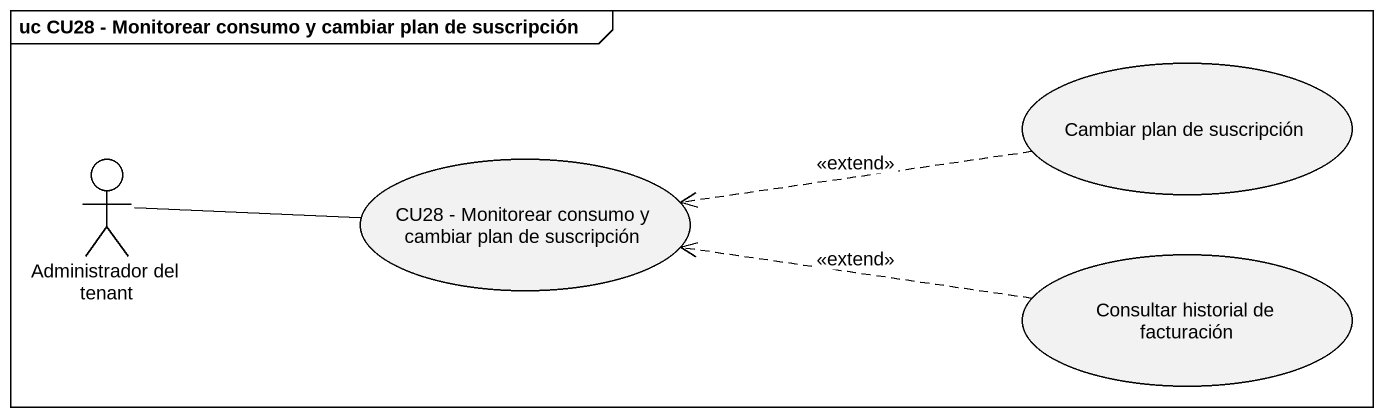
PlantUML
@startuml
mainframe uc CU28 - Monitorear consumo y cambiar plan de suscripción
usecase "Cambiar plan de suscripción" as Cambiar_plan_de_suscripción
actor "Administrador del tenant" as Administrador_del_tenant
usecase "CU28 - Monitorear consumo y cambiar plan de suscripción" as CU28_Monitorear_consumo_y
usecase "Consultar historial de facturación" as Consultar_historial_de
Cambiar_plan_de_suscripción .left.> CU28_Monitorear_consumo_y : <<extend>>
Administrador_del_tenant -right- CU28_Monitorear_consumo_y
Consultar_historial_de .left.> CU28_Monitorear_consumo_y : <<extend>>
@enduml
